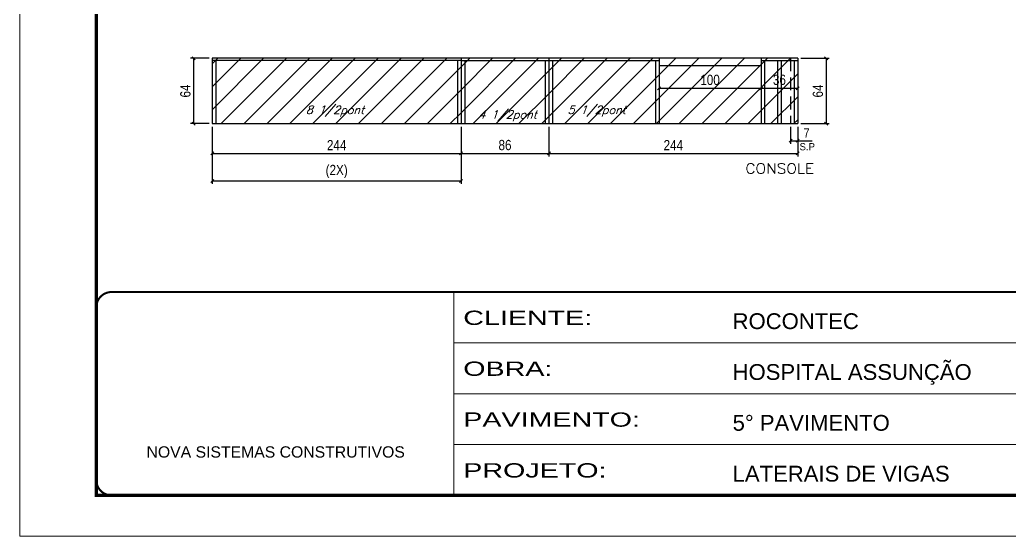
# Model space of a CAD drawing. Extents: x -20960 to -5926, y -2106 to 21915.
# Drawn here: x -12207 to -11236, y 9380 to 9886 of the extents above; entities that cross this region are included whole.
import ezdxf

# ---------------------------------------------------------------- set-up
doc = ezdxf.new("R2010")
doc.units = 0
for name, pattern in [('CONTINUO', [0]), ('DASHED', [0.75, 0.5, -0.25]), ('HIDDEN', [0.375, 0.25, -0.125])]:
    doc.linetypes.add(name, pattern=pattern)
for name, color, linetype in [('5', 5, 'Continuous'), ('COTA', 241, 'Continuous'), ('Painéis', 200, 'Continuous'), ('SARR_2.2x7', 40, 'Continuous'), ('SARR_3.5x7', 81, 'Continuous'), ('texto', 7, 'Continuous')]:
    doc.layers.add(name, color=color, linetype=linetype)
for name, color, linetype, lineweight in [('Folhas', 255, 'Continuous', 9), ('Hachura', 251, 'Continuous', 9), ('SARRAFO DE PRESSAO', 251, 'DASHED', 9)]:
    doc.layers.add(name, color=color, linetype=linetype, lineweight=lineweight)
doc.styles.add('ARIAL', font='arial.ttf')
doc.styles.add('COTA TECNICA', font='techl___.ttf', dxfattribs={"height": 10})
doc.styles.add('COTA TECNICA-50', font='techl___.ttf', dxfattribs={"height": 9})
doc.styles.add('REGUA-120', font='ROMANS.shx', dxfattribs={"height": 15})
doc.styles.add('Romans', font='romans.shx')
doc.styles.add('ROMAS860', font='ROMAS860.SHX')
doc.styles.add('Tecnologia', font='')
doc.styles.get('Tecnologia').set_extended_font_data('Forgotten Futurist')
doc.dimstyles.new('COTA PAINEL-50', dxfattribs={"dimtxt": 9, "dimasz": 3, "dimexe": 3, "dimexo": 3, "dimgap": 3, "dimtad": 1, "dimdec": 1, "dimzin": 12, "dimdsep": 46, "dimtxsty": 'COTA TECNICA-50', "dimblk1": 'OBLIQUE', "dimblk2": 'OBLIQUE', "dimsah": 1, "dimcen": 0.9, "dimclrd": 4, "dimclre": 4, "dimclrt": 240, "dimadec": 1, "dimazin": 3, "dimtfac": 1, "dimtdec": 1, "dimtmove": 0, "dimatfit": 3, "dimfxl": 1, "dimtolj": 1, "dimtzin": 12, "dimarcsym": 0})
doc.dimstyles.new('PAINEL', dxfattribs={"dimtxt": 10, "dimasz": 3, "dimexe": 3, "dimexo": 3, "dimgap": 3, "dimtad": 1, "dimdec": 1, "dimzin": 12, "dimdsep": 46, "dimtxsty": 'COTA TECNICA', "dimblk1": 'OBLIQUE', "dimblk2": 'OBLIQUE', "dimsah": 1, "dimcen": 0.9, "dimclrd": 4, "dimclre": 4, "dimclrt": 240, "dimadec": 1, "dimazin": 3, "dimtfac": 1, "dimtdec": 1, "dimtmove": 0, "dimatfit": 3, "dimfxl": 1, "dimtolj": 1, "dimtzin": 12, "dimarcsym": 0})
pattern_1 = [(45, (-152527.79, -21758.986), (-11.2253202, 11.2253202), [])]

# ---------------------------------------------------------------- blocks, each defined once
blk = doc.blocks.new('9999999999')
at = {"color": 30, "linetype": 'CONTINUO'}
for p, q in [((98564.56, 34230.21), (98564.56, 34429.45)), ((98564.56, 34379.64), (99583.98, 34379.64)), ((98564.56, 34329.83), (99487.98, 34329.83)), ((98564.56, 34280.02), (99487.98, 34280.02))]:
    blk.add_line(p, q, dxfattribs=at)
at = {"color": 30, "linetype": 'CONTINUO', "const_width": 2}
blk.add_lwpolyline([(99583.98, 34230.21), (99583.98, 34414.45, 0.414214), (99568.98, 34429.45), (98228.98, 34429.45, 0.414214), (98213.98, 34414.45), (98213.98, 34245.21, 0.414214), (98228.98, 34230.21), (99583.98, 34230.21)], format="xyb", dxfattribs=at)
at = {"layer": 'Folhas'}
blk.add_lwpolyline([(98138.98, 34190.21), (99623.98, 34190.21), (99623.98, 35240.21), (98138.98, 35240.21)], close=True, dxfattribs=at)
at = {"layer": 'Folhas', "color": 30, "const_width": 3}
blk.add_lwpolyline([(98213.98, 34230.21), (99583.98, 34230.21), (99583.98, 35200.21), (98213.98, 35200.21)], close=True, dxfattribs=at)
at = {"color": 7, "linetype": 'Continuous', "ltscale": 5, "style": 'ARIAL'}
for s, height, p in [('ROCONTEC', 15.483, (98837.68, 34393.13)), ('HOSPITAL ASSUNÇÃO', 15.4829, (98837.68, 34343.32)), ('5° PAVIMENTO', 15.4829, (98837.68, 34293.51)), ('NOVA SISTEMAS CONSTRUTIVOS', 11.0592, (98263.19, 34267.21)), ('LATERAIS DE VIGAS', 15.4829, (98837.68, 34243.7))]:
    blk.add_text(s, height=height, dxfattribs=at).set_placement(p)
at = {"layer": 'Folhas', "color": 7, "style": 'Tecnologia', "width": 1.5}
for s, p in [('CLIENTE:', (98573.65, 34397.17)), ('OBRA:', (98573.65, 34347.31)), ('PAVIMENTO:', (98573.65, 34297.5)), ('PROJETO:', (98573.65, 34247.69))]:
    blk.add_text(s, height=14, dxfattribs=at).set_placement(p)
blk = doc.blocks.new('_Oblique')
at = {"color": 0, "linetype": 'ByBlock', "lineweight": -2}
blk.add_line((-0.5, -0.5), (0.5, 0.5), dxfattribs=at)
blk = doc.blocks.new('*D1417')
at = {"layer": 'COTA', "color": 4, "lineweight": -2, "ltscale": 25, "transparency": 16777216}
for p, q in [((-12018.41, 9780.82), (-12018.41, 9751.66)), ((-11774.41, 9780.82), (-11774.41, 9751.66)), ((-12018.41, 9754.66), (-11774.41, 9754.66))]:
    blk.add_line(p, q, dxfattribs=at)
at = {"layer": 'Defpoints', "color": 0, "ltscale": 25, "transparency": 16777216}
for p in [(-12018.41, 9783.82), (-11774.41, 9783.82), (-11774.41, 9754.66)]:
    blk.add_point(p, dxfattribs=at)
at = {"layer": 'COTA', "color": 4, "lineweight": -2, "ltscale": 25, "transparency": 16777216, "xscale": 3, "yscale": 3, "zscale": 3, "rotation": 180}
blk.add_blockref('_Oblique', (-12018.41, 9754.66), dxfattribs=at)
at = {"layer": 'COTA', "color": 4, "lineweight": -2, "ltscale": 25, "transparency": 16777216, "xscale": 3, "yscale": 3, "zscale": 3}
blk.add_blockref('_Oblique', (-11774.41, 9754.66), dxfattribs=at)
at = {"layer": 'COTA', "color": 240, "ltscale": 25, "transparency": 16777216, "insert": (-11896.41, 9762.74), "char_height": 10, "attachment_point": 5, "style": 'COTA TECNICA'}
blk.add_mtext('\\A1;244', dxfattribs=at)
blk = doc.blocks.new('*D1382')
at = {"layer": 'COTA', "color": 4, "lineweight": -2, "ltscale": 25, "transparency": 16777216}
for p, q in [((-12018.41, 9780.82), (-12018.41, 9724.7)), ((-11774.41, 9780.82), (-11774.41, 9724.7)), ((-12018.41, 9727.7), (-11774.41, 9727.7))]:
    blk.add_line(p, q, dxfattribs=at)
at = {"layer": 'Defpoints', "color": 0, "ltscale": 25, "transparency": 16777216}
for p in [(-12018.41, 9783.82), (-11774.41, 9783.82), (-11774.41, 9727.7)]:
    blk.add_point(p, dxfattribs=at)
at = {"layer": 'COTA', "color": 4, "lineweight": -2, "ltscale": 25, "transparency": 16777216, "xscale": 3, "yscale": 3, "zscale": 3, "rotation": 180}
blk.add_blockref('_Oblique', (-12018.41, 9727.7), dxfattribs=at)
at = {"layer": 'COTA', "color": 4, "lineweight": -2, "ltscale": 25, "transparency": 16777216, "xscale": 3, "yscale": 3, "zscale": 3}
blk.add_blockref('_Oblique', (-11774.41, 9727.7), dxfattribs=at)
at = {"layer": 'COTA', "color": 240, "ltscale": 25, "transparency": 16777216, "insert": (-11896.41, 9736.92), "char_height": 10, "attachment_point": 5, "style": 'COTA TECNICA'}
blk.add_mtext('\\A1;(2X)', dxfattribs=at)
blk = doc.blocks.new('*D1418')
at = {"layer": 'COTA', "color": 4, "lineweight": -2, "ltscale": 25, "transparency": 16777216}
for p, q in [((-11774.41, 9780.82), (-11774.41, 9751.66)), ((-11688.41, 9780.82), (-11688.41, 9751.66)), ((-11774.41, 9754.66), (-11688.41, 9754.66))]:
    blk.add_line(p, q, dxfattribs=at)
at = {"layer": 'Defpoints', "color": 0, "ltscale": 25, "transparency": 16777216}
for p in [(-11774.41, 9783.82), (-11688.41, 9783.82), (-11688.41, 9754.66)]:
    blk.add_point(p, dxfattribs=at)
at = {"layer": 'COTA', "color": 4, "lineweight": -2, "ltscale": 25, "transparency": 16777216, "xscale": 3, "yscale": 3, "zscale": 3, "rotation": 180}
blk.add_blockref('_Oblique', (-11774.41, 9754.66), dxfattribs=at)
at = {"layer": 'COTA', "color": 4, "lineweight": -2, "ltscale": 25, "transparency": 16777216, "xscale": 3, "yscale": 3, "zscale": 3}
blk.add_blockref('_Oblique', (-11688.41, 9754.66), dxfattribs=at)
at = {"layer": 'COTA', "color": 240, "ltscale": 25, "transparency": 16777216, "insert": (-11731.41, 9762.79), "char_height": 10, "attachment_point": 5, "style": 'COTA TECNICA'}
blk.add_mtext('\\A1;86', dxfattribs=at)
blk = doc.blocks.new('*D1383')
at = {"layer": 'COTA', "color": 4, "linetype": 'ByBlock', "lineweight": -2, "transparency": 16777216}
for p, q in [((-11451.41, 9780.82), (-11451.41, 9764.02)), ((-11444.41, 9780.82), (-11444.41, 9764.02)), ((-11451.41, 9767.02), (-11444.41, 9767.02)), ((-11444.41, 9767.02), (-11430.25, 9767.02))]:
    blk.add_line(p, q, dxfattribs=at)
at = {"layer": 'Defpoints', "color": 0, "linetype": 'ByBlock', "transparency": 16777216}
for p in [(-11451.41, 9783.82), (-11444.41, 9783.82), (-11444.41, 9767.02)]:
    blk.add_point(p, dxfattribs=at)
at = {"layer": 'COTA', "color": 4, "linetype": 'ByBlock', "lineweight": -2, "transparency": 16777216, "xscale": 3, "yscale": 3, "zscale": 3, "rotation": 180}
blk.add_blockref('_Oblique', (-11451.41, 9767.02), dxfattribs=at)
at = {"layer": 'COTA', "color": 4, "linetype": 'ByBlock', "lineweight": -2, "transparency": 16777216, "xscale": 3, "yscale": 3, "zscale": 3}
blk.add_blockref('_Oblique', (-11444.41, 9767.02), dxfattribs=at)
at = {"layer": 'COTA', "color": 240, "linetype": 'ByBlock', "transparency": 16777216, "insert": (-11435.83, 9774.58), "char_height": 9, "attachment_point": 5, "style": 'COTA TECNICA-50'}
blk.add_mtext('\\A1;7', dxfattribs=at)
blk = doc.blocks.new('*D1419')
at = {"layer": 'COTA', "color": 4, "lineweight": -2, "ltscale": 25, "transparency": 16777216}
for p, q in [((-11580.41, 9837.82), (-11580.41, 9815.53)), ((-11480.41, 9837.82), (-11480.41, 9815.53)), ((-11580.41, 9818.53), (-11480.41, 9818.53))]:
    blk.add_line(p, q, dxfattribs=at)
at = {"layer": 'Defpoints', "color": 0, "ltscale": 25, "transparency": 16777216}
for p in [(-11580.41, 9840.82), (-11480.41, 9840.82), (-11480.41, 9818.53)]:
    blk.add_point(p, dxfattribs=at)
at = {"layer": 'COTA', "color": 4, "lineweight": -2, "ltscale": 25, "transparency": 16777216, "xscale": 3, "yscale": 3, "zscale": 3, "rotation": 180}
blk.add_blockref('_Oblique', (-11580.41, 9818.53), dxfattribs=at)
at = {"layer": 'COTA', "color": 4, "lineweight": -2, "ltscale": 25, "transparency": 16777216, "xscale": 3, "yscale": 3, "zscale": 3}
blk.add_blockref('_Oblique', (-11480.41, 9818.53), dxfattribs=at)
at = {"layer": 'COTA', "color": 240, "ltscale": 25, "transparency": 16777216, "insert": (-11530.41, 9826.64), "char_height": 10, "attachment_point": 5, "style": 'COTA TECNICA'}
blk.add_mtext('\\A1;100', dxfattribs=at)
blk = doc.blocks.new('*D1420')
at = {"layer": 'COTA', "color": 4, "lineweight": -2, "ltscale": 25, "transparency": 16777216}
for p, q in [((-11480.41, 9837.82), (-11480.41, 9815.53)), ((-11480.41, 9818.53), (-11444.41, 9818.53))]:
    blk.add_line(p, q, dxfattribs=at)
at = {"layer": 'Defpoints', "color": 0, "ltscale": 25, "transparency": 16777216}
for p in [(-11480.41, 9840.82), (-11444.41, 9818.53), (-11444.41, 9818.53)]:
    blk.add_point(p, dxfattribs=at)
at = {"layer": 'COTA', "color": 4, "lineweight": -2, "ltscale": 25, "transparency": 16777216, "xscale": 3, "yscale": 3, "zscale": 3, "rotation": 180}
blk.add_blockref('_Oblique', (-11480.41, 9818.53), dxfattribs=at)
at = {"layer": 'COTA', "color": 4, "lineweight": -2, "ltscale": 25, "transparency": 16777216, "xscale": 3, "yscale": 3, "zscale": 3}
blk.add_blockref('_Oblique', (-11444.41, 9818.53), dxfattribs=at)
at = {"layer": 'COTA', "color": 240, "ltscale": 25, "transparency": 16777216, "insert": (-11462.41, 9826.75), "char_height": 10, "attachment_point": 5, "style": 'COTA TECNICA'}
blk.add_mtext('\\A1;36', dxfattribs=at)
blk = doc.blocks.new('*D1421')
at = {"layer": 'COTA', "color": 4, "lineweight": -2, "ltscale": 25, "transparency": 16777216}
for p, q in [((-11688.41, 9780.82), (-11688.41, 9751.66)), ((-11444.41, 9780.82), (-11444.41, 9751.66)), ((-11688.41, 9754.66), (-11444.41, 9754.66))]:
    blk.add_line(p, q, dxfattribs=at)
at = {"layer": 'Defpoints', "color": 0, "ltscale": 25, "transparency": 16777216}
for p in [(-11688.41, 9783.82), (-11444.41, 9783.82), (-11444.41, 9754.66)]:
    blk.add_point(p, dxfattribs=at)
at = {"layer": 'COTA', "color": 4, "lineweight": -2, "ltscale": 25, "transparency": 16777216, "xscale": 3, "yscale": 3, "zscale": 3, "rotation": 180}
blk.add_blockref('_Oblique', (-11688.41, 9754.66), dxfattribs=at)
at = {"layer": 'COTA', "color": 4, "lineweight": -2, "ltscale": 25, "transparency": 16777216, "xscale": 3, "yscale": 3, "zscale": 3}
blk.add_blockref('_Oblique', (-11444.41, 9754.66), dxfattribs=at)
at = {"layer": 'COTA', "color": 240, "ltscale": 25, "transparency": 16777216, "insert": (-11566.41, 9762.74), "char_height": 10, "attachment_point": 5, "style": 'COTA TECNICA'}
blk.add_mtext('\\A1;244', dxfattribs=at)
blk = doc.blocks.new('*D1422')
at = {"layer": 'COTA', "color": 4, "lineweight": -2, "ltscale": 25, "transparency": 16777216}
for p, q in [((-11441.41, 9847.82), (-11413.58, 9847.82)), ((-11416.58, 9847.82), (-11416.58, 9783.82)), ((-11441.41, 9783.82), (-11413.58, 9783.82))]:
    blk.add_line(p, q, dxfattribs=at)
at = {"layer": 'Defpoints', "color": 0, "ltscale": 25, "transparency": 16777216}
for p in [(-11444.41, 9847.82), (-11444.41, 9783.82), (-11416.58, 9783.82)]:
    blk.add_point(p, dxfattribs=at)
at = {"layer": 'COTA', "color": 4, "lineweight": -2, "ltscale": 25, "transparency": 16777216, "xscale": 3, "yscale": 3, "zscale": 3}
for p, rotation in [((-11416.58, 9847.82), 90), ((-11416.58, 9783.82), 270)]:
    blk.add_blockref('_Oblique', p, dxfattribs=dict(at, rotation=rotation))
at = {"layer": 'COTA', "color": 240, "ltscale": 25, "transparency": 16777216, "insert": (-11424.68, 9815.82), "char_height": 10, "attachment_point": 5, "rotation": 90, "style": 'COTA TECNICA'}
blk.add_mtext('\\A1;64', dxfattribs=at)
blk = doc.blocks.new('*D1423')
at = {"layer": 'COTA', "color": 4, "lineweight": -2, "ltscale": 25, "transparency": 16777216}
for p, q in [((-12021.41, 9847.82), (-12039.56, 9847.82)), ((-12036.56, 9783.82), (-12036.56, 9847.82)), ((-12021.41, 9783.82), (-12039.56, 9783.82))]:
    blk.add_line(p, q, dxfattribs=at)
at = {"layer": 'Defpoints', "color": 0, "ltscale": 25, "transparency": 16777216}
for p in [(-12036.56, 9847.82), (-12018.41, 9847.82), (-12018.41, 9783.82)]:
    blk.add_point(p, dxfattribs=at)
at = {"layer": 'COTA', "color": 4, "lineweight": -2, "ltscale": 25, "transparency": 16777216, "xscale": 3, "yscale": 3, "zscale": 3}
for p, rotation in [((-12036.56, 9847.82), 90), ((-12036.56, 9783.82), 270)]:
    blk.add_blockref('_Oblique', p, dxfattribs=dict(at, rotation=rotation))
at = {"layer": 'COTA', "color": 240, "ltscale": 25, "transparency": 16777216, "insert": (-12044.66, 9815.82), "char_height": 10, "attachment_point": 5, "rotation": 90, "style": 'COTA TECNICA'}
blk.add_mtext('\\A1;64', dxfattribs=at)

msp = doc.modelspace()

# ---------------------------------------------------------------- hatches: boundary and pattern name
at = {"layer": 'Hachura', "ltscale": 25}
h = msp.add_hatch(dxfattribs=at)
h.set_pattern_fill('ANSI31', color=256, scale=5)
h.set_pattern_definition(pattern_1)
h.paths.add_polyline_path([(-12018.41, 9847.82), (-12018.41, 9783.82), (-11774.41, 9783.82), (-11774.41, 9847.82)])
h = msp.add_hatch(dxfattribs=at)
h.set_pattern_fill('ANSI31', color=256, scale=5)
h.set_pattern_definition(pattern_1)
h.paths.add_polyline_path([(-11774.41, 9847.82), (-11774.41, 9783.82), (-11688.41, 9783.82), (-11688.41, 9847.82)])
h = msp.add_hatch(dxfattribs=at)
h.set_pattern_fill('ANSI31', color=256, scale=5)
h.set_pattern_definition(pattern_1)
h.paths.add_polyline_path([(-11688.41, 9847.82), (-11688.41, 9783.82), (-11444.41, 9783.82), (-11444.41, 9847.82)])

# ---------------------------------------------------------------- linework, layer by layer
at = {"layer": 'Painéis', "linetype": 'ByBlock'}
for p, q in [((-11444.41, 9847.82), (-12018.41, 9847.82)), ((-12018.41, 9847.82), (-12018.41, 9783.82)), ((-11774.41, 9847.82), (-11774.41, 9783.82)), ((-11688.41, 9847.82), (-11688.41, 9783.82)), ((-11444.41, 9847.82), (-11444.41, 9783.82)), ((-12018.41, 9783.82), (-11444.41, 9783.82))]:
    msp.add_line(p, q, dxfattribs=at)
at = {"layer": 'SARR_2.2x7', "linetype": 'Continuous', "ltscale": 50}
for p, q in [((-11774.41, 9845.62), (-12018.41, 9845.62)), ((-11774.41, 9845.62), (-11688.41, 9845.62)), ((-11688.41, 9845.62), (-11580.41, 9845.62)), ((-11480.41, 9845.62), (-11444.41, 9845.62)), ((-11580.41, 9840.82), (-11480.41, 9840.82))]:
    msp.add_line(p, q, dxfattribs=at)
at = {"layer": 'SARR_2.2x7', "linetype": 'HIDDEN', "ltscale": 50}
msp.add_line((-11451.41, 9847.82), (-11451.41, 9783.82), dxfattribs=at)
at = {"layer": 'SARR_3.5x7'}
for p, q in [((-12014.91, 9845.62), (-12014.91, 9783.82)), ((-11777.91, 9845.62), (-11777.91, 9783.82)), ((-11770.91, 9845.62), (-11770.91, 9783.82)), ((-11691.91, 9845.62), (-11691.91, 9783.82)), ((-11684.91, 9845.62), (-11684.91, 9783.82)), ((-11583.91, 9845.62), (-11583.91, 9783.82)), ((-11580.41, 9847.82), (-11580.41, 9783.82)), ((-11480.41, 9847.82), (-11480.41, 9783.82)), ((-11476.91, 9845.62), (-11476.91, 9783.82)), ((-11464.16, 9845.62), (-11464.16, 9783.82)), ((-11460.66, 9845.62), (-11460.66, 9783.82)), ((-11447.91, 9845.62), (-11447.91, 9783.82)), ((-11444.41, 9847.82), (-11444.41, 9783.82))]:
    msp.add_line(p, q, dxfattribs=at)

# ---------------------------------------------------------------- block references
at = {"layer": 'SARRAFO DE PRESSAO', "color": 6, "linetype": 'ByBlock'}
msp.add_blockref('9999999999', (-110345.98, -24810.57), dxfattribs=at)

# ---------------------------------------------------------------- texts
at = {"layer": '5', "style": 'REGUA-120', "width": 1.1}
msp.add_text('CONSOLE', height=10, dxfattribs=at).set_placement((-11495.74, 9734.88))
at = {"layer": 'texto', "color": 2, "char_height": 8, "attachment_point": 5, "style": 'Romans'}
for s, insert in [('{\\Q19;\\C256;8 1/2pont}', (-11898.05, 9796.07)), ('{\\Q19;\\C256;4 1/2pont}', (-11728.84, 9791.45)), ('{\\Q19;\\C256;5 1/2pont}', (-11641.58, 9796.07))]:
    msp.add_mtext(s, dxfattribs=dict(at, insert=insert))
at = {"layer": 'texto', "color": 4, "insert": (-11435.11, 9761.19), "char_height": 7, "attachment_point": 5, "style": 'ROMAS860'}
msp.add_mtext('S.P', dxfattribs=at)

# ---------------------------------------------------------------- dimensions: what is measured, and where the dimension line sits
at = {"layer": 'COTA', "ltscale": 25}
for base, p1, p2, picture, middle in [((-12036.56, 9847.82), (-12018.41, 9783.82), (-12018.41, 9847.82), '*D1423', (-12044.66, 9815.82)), ((-11416.58, 9783.82), (-11444.41, 9847.82), (-11444.41, 9783.82), '*D1422', (-11424.68, 9815.82))]:
    dim = msp.add_linear_dim(base=base, p1=p1, p2=p2, angle=90, dimstyle='PAINEL', dxfattribs=at)
    dim.commit()
    dim.dimension.update_dxf_attribs({"geometry": picture, "text_midpoint": middle})
for base, p1, p2, picture, middle in [((-11480.41, 9818.53), (-11580.41, 9840.82), (-11480.41, 9840.82), '*D1419', (-11530.41, 9826.64)), ((-11774.41, 9754.66), (-12018.41, 9783.82), (-11774.41, 9783.82), '*D1417', (-11896.41, 9762.74)), ((-11688.41, 9754.66), (-11774.41, 9783.82), (-11688.41, 9783.82), '*D1418', (-11731.41, 9762.79)), ((-11444.41, 9754.66), (-11688.41, 9783.82), (-11444.41, 9783.82), '*D1421', (-11566.41, 9762.74))]:
    dim = msp.add_linear_dim(base=base, p1=p1, p2=p2, dimstyle='PAINEL', dxfattribs=at)
    dim.commit()
    dim.dimension.update_dxf_attribs({"geometry": picture, "text_midpoint": middle})
dim = msp.add_linear_dim(base=(-11444.41, 9818.53), p1=(-11480.41, 9840.82), p2=(-11444.41, 9818.53), dimstyle='PAINEL', override={"dimtmove": 1}, dxfattribs=at)
dim.commit()
dim.dimension.update_dxf_attribs({"geometry": '*D1420', "text_midpoint": (-11462.41, 9826.75)})
dim = msp.add_linear_dim(base=(-11774.41, 9727.7), p1=(-12018.41, 9783.82), p2=(-11774.41, 9783.82), text='(2X)', dimstyle='PAINEL', dxfattribs=at)
dim.commit()
dim.dimension.update_dxf_attribs({"geometry": '*D1382', "text_midpoint": (-11896.41, 9727.7), "dimtype": 160})
at = {"layer": 'COTA', "linetype": 'ByBlock'}
dim = msp.add_linear_dim(base=(-11444.41, 9767.02), p1=(-11451.41, 9783.82), p2=(-11444.41, 9783.82), dimstyle='COTA PAINEL-50', override={"dimarcsym": 1}, dxfattribs=at)
dim.commit()
dim.dimension.update_dxf_attribs({"geometry": '*D1383', "text_midpoint": (-11435.83, 9774.58)})

doc.saveas('drawing.dxf')
